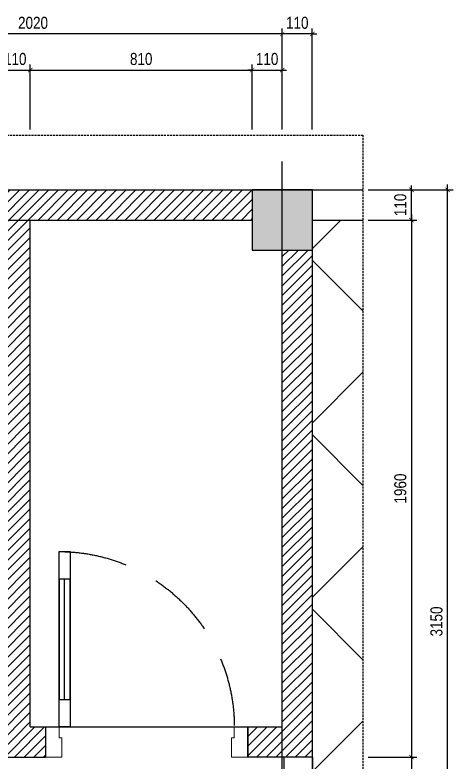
# Model space of a CAD drawing. Header units: millimetres. Extents: x -82962 to 19744, y -138000 to 4535.
# Drawn here: x -11372 to -9772, y -127322 to -124596 of the extents above; entities that cross this region are included whole.
import ezdxf

# ---------------------------------------------------------------- set-up
doc = ezdxf.new("R2010")
doc.units = ezdxf.units.MM
doc.header["$LTSCALE"] = 1000
doc.header["$MEASUREMENT"] = 0
doc.header["$PDMODE"] = 3
doc.linetypes.add('CENTER2', pattern=[1.125, 0.75, -0.125, 0.125, -0.125])
doc.linetypes.add('HIDDEN', pattern=[0.375, 0.25, -0.125])
doc.layers.get('0').update_dxf_attribs({"lineweight": 30})
doc.layers.get('DEFPOINTS').update_dxf_attribs({"color": 4, "lineweight": 30})
doc.layers.add('I-SITE-BOUNDARY', color=10, linetype='HIDDEN', lineweight=15)
doc.layers.add('THAY', color=4, linetype='Continuous', lineweight=30)
doc.styles.add('dim', font='arial.ttf', dxfattribs={"width": 0.8})
doc.dimstyles.new('1-100-100', dxfattribs={"dimscale": 0, "dimtxt": 2.2, "dimasz": 0.8, "dimexe": 1, "dimexo": 1, "dimgap": 0.9, "dimtad": 1, "dimdec": 0, "dimzin": 0, "dimdsep": 46, "dimtxsty": 'dim', "dimblk1": 'ARCHTICK', "dimblk2": 'ARCHTICK', "dimsah": 1, "dimcen": 1, "dimdle": 1, "dimclrd": 256, "dimclre": 256, "dimclrt": 1, "dimadec": 0, "dimazin": 0, "dimtfac": 0.0001, "dimtdec": 0, "dimtix": 1, "dimtmove": 2, "dimatfit": 3, "dimldrblk": 'DOT', "dimfxl": 100, "dimtolj": 1, "dimtzin": 0, "dimarcsym": 0})

# ---------------------------------------------------------------- blocks, each defined once
blk = doc.blocks.new('*U6')
blk.add_line((70, -100), (70, -540))
for points in [[(50, 0), (50, -640), (90, -640), (90, 0)], [(50, -100), (90, -100), (90, -540), (50, -540)]]:
    blk.add_lwpolyline(points, close=True)
at = {"linetype": 'HIDDEN'}
blk.add_arc((50, 0), 640, 270, 0, dxfattribs=at)
at = {"layer": 'I-SITE-BOUNDARY', "linetype": 'ByBlock'}
for points in [[(0, 110), (60, 110), (60, 40), (50, 40), (50, 0), (0, 0)], [(740, 110), (680, 110), (680, 40), (690, 40), (690, 0), (740, 0)]]:
    blk.add_lwpolyline(points, close=True, dxfattribs=at)
blk = doc.blocks.new('_ARCHTICK')
at = {"color": 0, "linetype": 'ByBlock', "const_width": 0.15}
blk.add_lwpolyline([(-0.5, -0.5), (0.5, 0.5)], dxfattribs=at)
blk = doc.blocks.new('*D1054')
at = {"layer": 'DEFPOINTS', "color": 0, "ltscale": 0.2, "transparency": 16777216}
for p in [(-11316.3, -124797.3), (-11426.3, -125034.3), (-11316.3, -125034.3)]:
    blk.add_point(p, dxfattribs=at)
at = {"layer": 'THAY', "lineweight": -2, "ltscale": 0.2, "transparency": 16777216}
for p, q in [((-11426.3, -125014.3), (-11426.3, -124777.3)), ((-11316.3, -125014.3), (-11316.3, -124777.3)), ((-11426.3, -124797.3), (-11442.3, -124797.3)), ((-11426.3, -124797.3), (-11316.3, -124797.3)), ((-11316.3, -124797.3), (-11300.3, -124797.3))]:
    blk.add_line(p, q, dxfattribs=at)
at = {"layer": 'THAY', "lineweight": -2, "ltscale": 0.2, "transparency": 16777216, "xscale": 16.00000000000003, "yscale": 16.00000000000003, "zscale": 16.00000000000003}
blk.add_blockref('_ARCHTICK', (-11426.3, -124797.3), dxfattribs=at)
at = {"layer": 'THAY', "lineweight": -2, "ltscale": 0.2, "transparency": 16777216, "xscale": 16.00000000000003, "yscale": 16.00000000000003, "zscale": 16.00000000000003, "rotation": 180}
blk.add_blockref('_ARCHTICK', (-11316.3, -124797.3), dxfattribs=at)
at = {"layer": 'THAY', "color": 1, "ltscale": 0.2, "transparency": 16777216, "insert": (-11371.3, -124756.9), "char_height": 44, "attachment_point": 5, "style": 'dim'}
blk.add_mtext('\\A1;110', dxfattribs=at)
blk = doc.blocks.new('_DOT')
at = {"color": 0, "linetype": 'ByBlock', "ltscale": 10}
blk.add_line((-0.5, 0), (-1, 0), dxfattribs=at)
at = {"color": 0, "linetype": 'ByBlock', "ltscale": 10, "const_width": 0.5}
blk.add_lwpolyline([(-0.25, 0, 1), (0.25, 0, 1)], format="xyb", close=True, dxfattribs=at)
blk = doc.blocks.new('*D1055')
at = {"layer": 'DEFPOINTS', "color": 0, "ltscale": 0.2, "transparency": 16777216}
for p in [(-10506.3, -124797.3), (-11316.3, -125034.3), (-10506.3, -125034.3)]:
    blk.add_point(p, dxfattribs=at)
at = {"layer": 'THAY', "lineweight": -2, "ltscale": 0.2, "transparency": 16777216}
for p, q in [((-11316.3, -125014.3), (-11316.3, -124777.3)), ((-10506.3, -125014.3), (-10506.3, -124777.3)), ((-11336.3, -124797.3), (-10486.3, -124797.3))]:
    blk.add_line(p, q, dxfattribs=at)
at = {"layer": 'THAY', "lineweight": -2, "ltscale": 0.2, "transparency": 16777216, "xscale": 16.00000000000003, "yscale": 16.00000000000003, "zscale": 16.00000000000003, "rotation": 180}
blk.add_blockref('_ARCHTICK', (-11316.3, -124797.3), dxfattribs=at)
at = {"layer": 'THAY', "lineweight": -2, "ltscale": 0.2, "transparency": 16777216, "xscale": 16.00000000000003, "yscale": 16.00000000000003, "zscale": 16.00000000000003}
blk.add_blockref('_ARCHTICK', (-10506.3, -124797.3), dxfattribs=at)
at = {"layer": 'THAY', "color": 1, "ltscale": 0.2, "transparency": 16777216, "insert": (-10911.3, -124756.9), "char_height": 44, "attachment_point": 5, "style": 'dim'}
blk.add_mtext('\\A1;810', dxfattribs=at)
blk = doc.blocks.new('*D1056')
at = {"layer": 'DEFPOINTS', "color": 0, "ltscale": 0.2, "transparency": 16777216}
for p in [(-10396.3, -124797.3), (-10506.3, -125034.3), (-10396.3, -125034.3)]:
    blk.add_point(p, dxfattribs=at)
at = {"layer": 'THAY', "lineweight": -2, "ltscale": 0.2, "transparency": 16777216}
for p, q in [((-10506.3, -125014.3), (-10506.3, -124777.3)), ((-10396.3, -125014.3), (-10396.3, -124777.3)), ((-10506.3, -124797.3), (-10522.3, -124797.3)), ((-10506.3, -124797.3), (-10396.3, -124797.3)), ((-10396.3, -124797.3), (-10380.3, -124797.3))]:
    blk.add_line(p, q, dxfattribs=at)
at = {"layer": 'THAY', "lineweight": -2, "ltscale": 0.2, "transparency": 16777216, "xscale": 16.00000000000003, "yscale": 16.00000000000003, "zscale": 16.00000000000003}
blk.add_blockref('_ARCHTICK', (-10506.3, -124797.3), dxfattribs=at)
at = {"layer": 'THAY', "lineweight": -2, "ltscale": 0.2, "transparency": 16777216, "xscale": 16.00000000000003, "yscale": 16.00000000000003, "zscale": 16.00000000000003, "rotation": 180}
blk.add_blockref('_ARCHTICK', (-10396.3, -124797.3), dxfattribs=at)
at = {"layer": 'THAY', "color": 1, "ltscale": 0.2, "transparency": 16777216, "insert": (-10451.3, -124756.9), "char_height": 44, "attachment_point": 5, "style": 'dim'}
blk.add_mtext('\\A1;110', dxfattribs=at)
blk = doc.blocks.new('*D1057')
at = {"layer": 'DEFPOINTS', "color": 0, "ltscale": 0.2, "transparency": 16777216}
for p in [(-10396.3, -124665.3), (-10396.3, -125034.3), (-10286.3, -125034.3)]:
    blk.add_point(p, dxfattribs=at)
at = {"layer": 'THAY', "lineweight": -2, "ltscale": 0.2, "transparency": 16777216}
for p, q in [((-10396.3, -125014.3), (-10396.3, -124645.3)), ((-10286.3, -125014.3), (-10286.3, -124645.3)), ((-10396.3, -124665.3), (-10412.3, -124665.3)), ((-10286.3, -124665.3), (-10396.3, -124665.3)), ((-10286.3, -124665.3), (-10270.3, -124665.3))]:
    blk.add_line(p, q, dxfattribs=at)
at = {"layer": 'THAY', "lineweight": -2, "ltscale": 0.2, "transparency": 16777216, "xscale": 16.00000000000003, "yscale": 16.00000000000003, "zscale": 16.00000000000003}
blk.add_blockref('_ARCHTICK', (-10396.3, -124665.3), dxfattribs=at)
at = {"layer": 'THAY', "lineweight": -2, "ltscale": 0.2, "transparency": 16777216, "xscale": 16.00000000000003, "yscale": 16.00000000000003, "zscale": 16.00000000000003, "rotation": 180}
blk.add_blockref('_ARCHTICK', (-10286.3, -124665.3), dxfattribs=at)
at = {"layer": 'THAY', "color": 1, "ltscale": 0.2, "transparency": 16777216, "insert": (-10341.3, -124624.9), "char_height": 44, "attachment_point": 5, "style": 'dim'}
blk.add_mtext('\\A1;110', dxfattribs=at)
blk = doc.blocks.new('*D1058')
at = {"layer": 'DEFPOINTS', "color": 0, "ltscale": 0.2, "transparency": 16777216}
for p in [(-12416.3, -124665.3), (-12416.3, -125034.3), (-10396.3, -125034.3)]:
    blk.add_point(p, dxfattribs=at)
at = {"layer": 'THAY', "lineweight": -2, "ltscale": 0.2, "transparency": 16777216}
for p, q in [((-12416.3, -125014.3), (-12416.3, -124645.3)), ((-10396.3, -125014.3), (-10396.3, -124645.3)), ((-10376.3, -124665.3), (-12436.3, -124665.3))]:
    blk.add_line(p, q, dxfattribs=at)
at = {"layer": 'THAY', "lineweight": -2, "ltscale": 0.2, "transparency": 16777216, "xscale": 16.00000000000003, "yscale": 16.00000000000003, "zscale": 16.00000000000003, "rotation": 180}
blk.add_blockref('_ARCHTICK', (-12416.3, -124665.3), dxfattribs=at)
at = {"layer": 'THAY', "lineweight": -2, "ltscale": 0.2, "transparency": 16777216, "xscale": 16.00000000000003, "yscale": 16.00000000000003, "zscale": 16.00000000000003}
blk.add_blockref('_ARCHTICK', (-10396.3, -124665.3), dxfattribs=at)
at = {"layer": 'THAY', "color": 1, "ltscale": 0.2, "transparency": 16777216, "insert": (-11306.3, -124624.9), "char_height": 44, "attachment_point": 5, "style": 'dim'}
blk.add_mtext('\\A1;2020', dxfattribs=at)
blk = doc.blocks.new('*D1059')
at = {"layer": 'DEFPOINTS', "color": 0, "ltscale": 0.2, "transparency": 16777216}
for p in [(-10101.8, -125344.3), (-10101.8, -127304.3), (-9924.3, -127304.3)]:
    blk.add_point(p, dxfattribs=at)
at = {"layer": 'THAY', "lineweight": -2, "ltscale": 0.2, "transparency": 16777216}
for p, q in [((-9924.3, -125324.3), (-9924.3, -127324.3)), ((-10081.8, -125344.3), (-9904.3, -125344.3)), ((-10081.8, -127304.3), (-9904.3, -127304.3))]:
    blk.add_line(p, q, dxfattribs=at)
at = {"layer": 'THAY', "lineweight": -2, "ltscale": 0.2, "transparency": 16777216, "xscale": 16.00000000000003, "yscale": 16.00000000000003, "zscale": 16.00000000000003}
for p, rotation in [((-9924.3, -125344.3), 90), ((-9924.3, -127304.3), 270)]:
    blk.add_blockref('_ARCHTICK', p, dxfattribs=dict(at, rotation=rotation))
at = {"layer": 'THAY', "color": 1, "ltscale": 0.2, "transparency": 16777216, "insert": (-9964.8, -126324.3), "char_height": 44, "attachment_point": 5, "rotation": 90, "style": 'dim'}
blk.add_mtext('\\A1;1960', dxfattribs=at)
blk = doc.blocks.new('*D1060')
at = {"layer": 'DEFPOINTS', "color": 0, "ltscale": 0.2, "transparency": 16777216}
for p in [(-10101.8, -127304.3), (-10101.8, -128164.3), (-9924.3, -128164.3)]:
    blk.add_point(p, dxfattribs=at)
at = {"layer": 'THAY', "lineweight": -2, "ltscale": 0.2, "transparency": 16777216}
for p, q in [((-9924.3, -127284.3), (-9924.3, -128184.3)), ((-10081.8, -127304.3), (-9904.3, -127304.3)), ((-10081.8, -128164.3), (-9904.3, -128164.3))]:
    blk.add_line(p, q, dxfattribs=at)
at = {"layer": 'THAY', "lineweight": -2, "ltscale": 0.2, "transparency": 16777216, "xscale": 16.00000000000003, "yscale": 16.00000000000003, "zscale": 16.00000000000003}
for p, rotation in [((-9924.3, -127304.3), 90), ((-9924.3, -128164.3), 270)]:
    blk.add_blockref('_ARCHTICK', p, dxfattribs=dict(at, rotation=rotation))
at = {"layer": 'THAY', "color": 1, "ltscale": 0.2, "transparency": 16777216, "insert": (-9964.8, -127734.3), "char_height": 44, "attachment_point": 5, "rotation": 90, "style": 'dim'}
blk.add_mtext('\\A1;860', dxfattribs=at)
blk = doc.blocks.new('*D1063')
at = {"layer": 'DEFPOINTS', "color": 0, "ltscale": 0.2, "transparency": 16777216}
for p in [(-10101.8, -125234.3), (-9792.3, -125234.3), (-10101.8, -128384.3)]:
    blk.add_point(p, dxfattribs=at)
at = {"layer": 'THAY', "lineweight": -2, "ltscale": 0.2, "transparency": 16777216}
for p, q in [((-9792.3, -128404.3), (-9792.3, -125214.3)), ((-10081.8, -125234.3), (-9772.3, -125234.3)), ((-10081.8, -128384.3), (-9772.3, -128384.3))]:
    blk.add_line(p, q, dxfattribs=at)
at = {"layer": 'THAY', "lineweight": -2, "ltscale": 0.2, "transparency": 16777216, "xscale": 16.00000000000003, "yscale": 16.00000000000003, "zscale": 16.00000000000003}
for p, rotation in [((-9792.3, -125234.3), 90), ((-9792.3, -128384.3), 270)]:
    blk.add_blockref('_ARCHTICK', p, dxfattribs=dict(at, rotation=rotation))
at = {"layer": 'THAY', "color": 1, "ltscale": 0.2, "transparency": 16777216, "insert": (-9832.8, -126809.3), "char_height": 44, "attachment_point": 5, "rotation": 90, "style": 'dim'}
blk.add_mtext('\\A1;3150', dxfattribs=at)
blk = doc.blocks.new('*D1102')
at = {"layer": 'DEFPOINTS', "color": 0, "ltscale": 0.2, "transparency": 16777216}
for p in [(-10101.8, -125234.3), (-9924.3, -125234.3), (-10101.8, -125344.3)]:
    blk.add_point(p, dxfattribs=at)
at = {"layer": 'THAY', "lineweight": -2, "ltscale": 0.2, "transparency": 16777216}
for p, q in [((-9924.3, -125234.3), (-9924.3, -125218.3)), ((-10081.8, -125234.3), (-9904.3, -125234.3)), ((-9924.3, -125344.3), (-9924.3, -125234.3)), ((-10081.8, -125344.3), (-9904.3, -125344.3)), ((-9924.3, -125344.3), (-9924.3, -125360.3))]:
    blk.add_line(p, q, dxfattribs=at)
at = {"layer": 'THAY', "lineweight": -2, "ltscale": 0.2, "transparency": 16777216, "xscale": 16.00000000000003, "yscale": 16.00000000000003, "zscale": 16.00000000000003}
for p, rotation in [((-9924.3, -125234.3), 270), ((-9924.3, -125344.3), 90)]:
    blk.add_blockref('_ARCHTICK', p, dxfattribs=dict(at, rotation=rotation))
at = {"layer": 'THAY', "color": 1, "ltscale": 0.2, "transparency": 16777216, "insert": (-9964.8, -125289.3), "char_height": 44, "attachment_point": 5, "rotation": 90, "style": 'dim'}
blk.add_mtext('\\A1;110', dxfattribs=at)

msp = doc.modelspace()

# ---------------------------------------------------------------- hatches: boundary and pattern name
at = {"layer": 'THAY', "ltscale": 0.2}
h = msp.add_hatch(dxfattribs=at)
h.set_pattern_fill('ANSI31', color=256, scale=200, style=0)
h.paths.add_polyline_path([(-11316.25477, -125344.33168), (-11426.25477, -125344.33168), (-11426.25477, -127194.33168), (-11621.25477, -127194.33168), (-11621.25477, -127304.33168), (-11261.25477, -127304.33168), (-11261.25477, -127194.33168), (-11316.25477, -127194.33168)])
h.paths.add_polyline_path([(-10506.25477, -125234.33168), (-12306.25477, -125234.33168), (-12306.25477, -125344.33168), (-12196.25477, -125344.33168), (-12196.25477, -125739.33168), (-12416.25477, -125739.33168), (-12416.25477, -125794.33168), (-12141.25477, -125794.33168), (-12141.25477, -125344.33168), (-10506.25477, -125344.33168)])
h.paths.add_polyline_path([(-12526.25477, -125234.33168), (-12718.23072, -125234.33168), (-12718.23072, -125344.33168), (-12526.25477, -125344.33168)])
h.paths.add_polyline_path([(-12416.25477, -125454.33168), (-12526.25477, -125454.33168), (-12526.25477, -127304.33168), (-12416.25477, -127304.33168)])
h.paths.add_polyline_path([(-10396.25477, -127194.33168), (-10521.25477, -127194.33168), (-10521.25477, -127304.33168), (-10396.25477, -127304.33168)])
h.paths.add_polyline_path([(-10286.25477, -125454.33168), (-10396.25477, -125454.33168), (-10396.25477, -127194.33168), (-10396.25477, -127304.33168), (-10286.25477, -127304.33168)])
h.paths.add_polyline_path([(-12361.25477, -127194.33168), (-12416.25477, -127194.33168), (-12416.25477, -127304.33168), (-12361.25477, -127304.33168)])
at = {"layer": 'THAY', "linetype": 'Continuous'}
msp.add_hatch(color=256, dxfattribs=at).paths.add_polyline_path([(-10286.25477, -125234.33168), (-10506.25477, -125234.33168), (-10506.25477, -125454.33168), (-10286.25477, -125454.33168)])
at = {"layer": 'THAY', "ltscale": 0.2}
h = msp.add_hatch(dxfattribs=at)
h.set_pattern_fill('_USER', color=256, scale=450, angle=45, style=0, double=1, pattern_type=0)
h.set_pattern_definition([(45, (50785.6, -81558.98), (-318.198, 318.198), []), (135, (50785.6, -81558.98), (-318.198, -318.198), [])])
h.paths.add_polyline_path([(-10101.794, -128274.33168), (-10101.794, -128117.10945), (-10286.25477, -128117.10945), (-10286.25477, -128274.33168)])
edge = h.paths.add_edge_path()
edge.add_line((-10101.794, -127384.41687), (-10101.794, -125344.33168))
edge.add_line((-10101.794, -125344.33168), (-10286.25477, -125344.33168))
edge.add_line((-10286.25477, -125344.33168), (-10286.25477, -127361.5539))
edge.add_arc((-10286.25477, -128117.10945), 755.55556, 75.86902836, 90, ccw=False)
edge = h.paths.add_edge_path()
edge.add_line((-10101.794, -128079.33168), (-10101.794, -127384.41687))
edge.add_arc((-10286.25477, -128117.10945), 755.55556, 75.86902836, 90)
edge.add_line((-10286.25477, -127361.5539), (-10286.25477, -128079.33168))
edge.add_line((-10286.25477, -128079.33168), (-10101.794, -128079.33168))

# ---------------------------------------------------------------- linework, layer by layer
at = {"layer": 'THAY', "linetype": 'CENTER2', "ltscale": 0.01}
for p, q in [((-10396.25477, -128558.25699), (-10396.25477, -125129.93594)), ((-12718.23072, -125234.33168), (-10101.794, -125234.33168))]:
    msp.add_line(p, q, dxfattribs=at)
at = {"layer": 'THAY'}
for p, q in [((-12718.23072, -125234.33168), (-10286.25477, -125234.33168)), ((-10286.25477, -125234.33168), (-10101.794, -125234.33168))]:
    msp.add_line(p, q, dxfattribs=at)
at = {"layer": 'THAY', "linetype": 'Continuous'}
for p, q in [((-11316.25477, -127194.33168), (-11316.25477, -125344.33168)), ((-10286.25477, -127304.33168), (-10286.25477, -125344.33168)), ((-10396.25477, -127194.33168), (-10396.25477, -125454.33168)), ((-11316.25477, -127194.33168), (-11261.25477, -127194.33168)), ((-11261.25477, -127194.33168), (-11261.25477, -127304.33168)), ((-11261.25477, -127194.33168), (-10521.25477, -127194.33168)), ((-10521.25477, -127194.33168), (-10521.25477, -127304.33168)), ((-11621.25477, -127304.33168), (-11261.25477, -127304.33168)), ((-10396.25477, -127304.33168), (-10396.25477, -127304.33168)), ((-10286.25477, -127304.33168), (-10396.25477, -127304.33168))]:
    msp.add_line(p, q, dxfattribs=at)
at = {"layer": 'THAY', "ltscale": 0.2}
msp.add_line((-10286.25477, -127304.33168), (-10286.25477, -128164.33168), dxfattribs=at)
at = {"layer": 'THAY', "linetype": 'HIDDEN', "ltscale": 0.03}
msp.add_lwpolyline([(-12718.23072, -125034.33168), (-10101.794, -125034.33168), (-10101.794, -128584.33168), (-12718.23072, -128584.33168)], close=True, dxfattribs=at)
at = {"layer": 'THAY'}
msp.add_lwpolyline([(-10286.25477, -125234.33168), (-10506.25477, -125234.33168), (-10506.25477, -125454.33168), (-10286.25477, -125454.33168)], close=True, dxfattribs=at)
at = {"layer": 'THAY', "ltscale": 0.2}
msp.add_lwpolyline([(-10506.25477, -125454.33168), (-10286.25477, -125454.33168), (-10286.25477, -125234.33168), (-10506.25477, -125234.33168)], close=True, dxfattribs=at)
at = {"layer": 'THAY'}
for points in [[(-12141.25477, -125344.33168), (-10506.25477, -125344.33168)], [(-10286.25477, -125344.33168), (-10101.794, -125344.33168)]]:
    msp.add_lwpolyline(points, dxfattribs=at)
at = {"layer": 'THAY', "linetype": 'Continuous'}
msp.add_lwpolyline([(-10396.25477, -127304.33168), (-10521.25477, -127304.33168), (-10521.25477, -127194.33168), (-10396.25477, -127194.33168)], dxfattribs=at)
at = {"layer": 'THAY', "linetype": 'ByBlock'}
msp.add_lwpolyline([(-10390.14366, -127304.33168), (-10390.14366, -127370.99834), (-10324.03255, -127370.99834), (-10324.03255, -127361.5539), (-10286.25477, -127361.5539), (-10286.25477, -127304.33168)], close=True, dxfattribs=at)

# ---------------------------------------------------------------- block references
at = {"layer": 'THAY', "ltscale": 100, "xscale": -1, "rotation": 180}
msp.add_blockref('*U6', (-11261.25477, -127194.33168), dxfattribs=at)

# ---------------------------------------------------------------- dimensions: what is measured, and where the dimension line sits
at = {"layer": 'THAY', "ltscale": 0.2}
dim = msp.add_linear_dim(base=(-12416.25477, -124665.34457), p1=(-10396.25477, -125034.33168), p2=(-12416.25477, -125034.33168), dimstyle='1-100-100', override={"dimscale": 20}, dxfattribs=at)
dim.commit()
dim.dimension.update_dxf_attribs({"geometry": '*D1058', "text_midpoint": (-11306.25477, -124624.87936), "dimtype": 160})
for base, p1, p2, picture, middle in [((-10396.25477, -124665.34457), (-10286.25477, -125034.33168), (-10396.25477, -125034.33168), '*D1057', (-10341.25477, -124624.87936)), ((-11316.25477, -124797.34457), (-11426.25477, -125034.33168), (-11316.25477, -125034.33168), '*D1054', (-11371.25477, -124756.87936)), ((-10506.25477, -124797.34457), (-11316.25477, -125034.33168), (-10506.25477, -125034.33168), '*D1055', (-10911.25477, -124756.87936)), ((-10396.25477, -124797.34457), (-10506.25477, -125034.33168), (-10396.25477, -125034.33168), '*D1056', (-10451.25477, -124756.87936))]:
    dim = msp.add_linear_dim(base=base, p1=p1, p2=p2, dimstyle='1-100-100', override={"dimscale": 20}, dxfattribs=at)
    dim.commit()
    dim.dimension.update_dxf_attribs({"geometry": picture, "text_midpoint": middle})
for base, p1, p2, picture, middle in [((-9792.32345, -125234.33168), (-10101.794, -128384.33168), (-10101.794, -125234.33168), '*D1063', (-9832.80367, -126809.33168)), ((-9924.32345, -125234.33168), (-10101.794, -125344.33168), (-10101.794, -125234.33168), '*D1102', (-9964.78866, -125289.33168)), ((-9924.32345, -127304.33168), (-10101.794, -125344.33168), (-10101.794, -127304.33168), '*D1059', (-9964.78866, -126324.33168)), ((-9924.32345, -128164.33168), (-10101.794, -127304.33168), (-10101.794, -128164.33168), '*D1060', (-9964.78866, -127734.33168))]:
    dim = msp.add_linear_dim(base=base, p1=p1, p2=p2, angle=90, dimstyle='1-100-100', override={"dimscale": 20}, dxfattribs=at)
    dim.commit()
    dim.dimension.update_dxf_attribs({"geometry": picture, "text_midpoint": middle})

doc.saveas('drawing.dxf')
